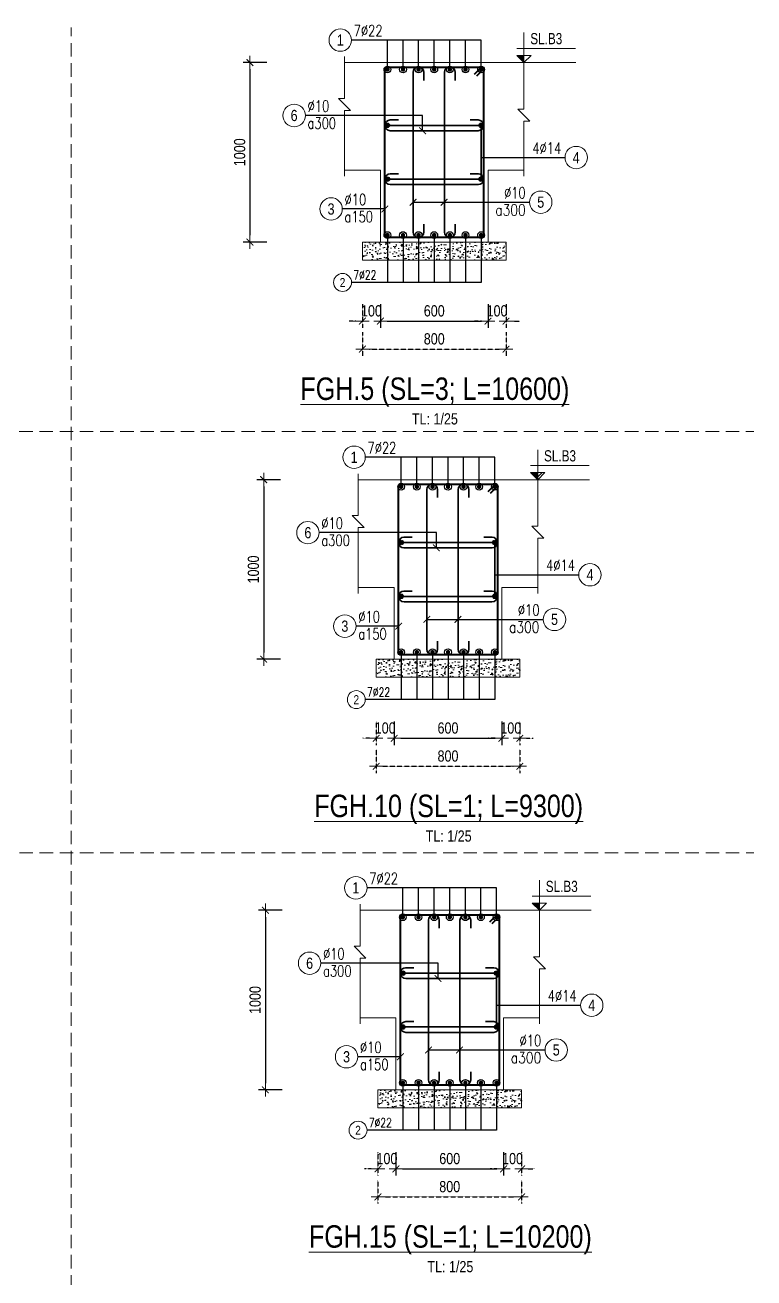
# Model space of a CAD drawing. Header units: millimetres. Extents: x -134772 to 596971, y -129535 to 35703.
# Drawn here: x 56826 to 60888, y -9182 to -2203 of the extents above; entities that cross this region are included whole.
import ezdxf
from ezdxf.enums import TextEntityAlignment as Align

# ---------------------------------------------------------------- set-up
doc = ezdxf.new("R2010")
doc.units = ezdxf.units.MM
doc.header["$MEASUREMENT"] = 0
doc.linetypes.add('HIDDEN', pattern=[0.375, 0.25, -0.125])
doc.layers.get('Defpoints').update_dxf_attribs({"color": 252})
for name, color, linetype, lineweight in [('NDC_S_ANNO', 7, 'Continuous', 20), ('NDC_S_CONTINUOUS', 3, 'Continuous', 20), ('NDC_S_DIM', 1, 'Continuous', 9), ('NDC_S_HATCH MATERIAL', 8, 'Continuous', 13), ('NDC_S_REBAR', 4, 'Continuous', 35), ('NDC_S_STIRRUP', 4, 'Continuous', 40), ('NDC_S_TEXT SYMBOL', 7, 'Continuous', 20), ('NDC_S_THIN LINE', 1, 'Continuous', 5), ('NDC_S_VN TEXT', 7, 'Continuous', 9)]:
    doc.layers.add(name, color=color, linetype=linetype, lineweight=lineweight)
doc.styles.add('ARIAL', font='arial.ttf', dxfattribs={"width": 0.8})
doc.styles.add('NDC_ANNO', font='', dxfattribs={"width": 0.8})
doc.styles.add('NDC_ROMANS', font='romans.shx', dxfattribs={"width": 0.8})
doc.styles.get('NDC_ANNO').set_extended_font_data('Dotum')
doc.dimstyles.new('NDC_dim_25', dxfattribs={"dimscale": 25, "dimtxt": 2.5, "dimasz": 1.5, "dimexe": 1.5, "dimexo": 0, "dimgap": 1, "dimtad": 1, "dimdec": 0, "dimzin": 0, "dimdsep": 46, "dimtxsty": 'ARIAL', "dimblk": 'DIMMARK', "dimcen": 0.09, "dimdle": 1.2, "dimclrd": 1, "dimclre": 1, "dimclrt": 3, "dimadec": 0, "dimazin": 0, "dimtfac": 1, "dimtdec": 0, "dimtix": 1, "dimtofl": 0, "dimtmove": 0, "dimatfit": 3, "dimfxl": 3.75, "dimfxlon": 1, "dimtolj": 1, "dimtzin": 0, "dimarcsym": 0})

# ---------------------------------------------------------------- blocks, each defined once
blk = doc.blocks.new('DIMMARK')
at = {"layer": 'NDC_S_DIM', "color": 1}
blk.add_line((-1.5, 0), (1, 0), dxfattribs=at)
at = {"layer": 'NDC_S_DIM', "color": 2, "const_width": 0.15}
blk.add_lwpolyline([(-0.5, -0.5), (0.5, 0.5)], dxfattribs=at)
blk = doc.blocks.new('kata_block_THEP')
at = {"layer": 'NDC_S_REBAR', "color": 0}
for p, q in [((-0.5, 0), (0.5, 0)), ((-0.35, 0.35), (0.35, -0.35)), ((0.35, 0.35), (-0.35, -0.35)), ((0, 0.5), (0, -0.5))]:
    blk.add_line(p, q, dxfattribs=at)
at = {"layer": 'NDC_S_REBAR', "color": 0, "const_width": 0.0833}
blk.add_lwpolyline([(-0.5, 0, 1), (0.5, 0, 1), (-0.5, 0, 1)], format="xyb", dxfattribs=at)
blk = doc.blocks.new('*D1566')
at = {"layer": 'Defpoints', "color": 0, "transparency": 16777216}
for p in [(58585, -2412), (58079, -3412), (58585, -3412)]:
    blk.add_point(p, dxfattribs=at)
at = {"layer": 'NDC_S_DIM', "color": 1, "lineweight": -2, "transparency": 16777216}
for p, q in [((58172.8, -2412), (58041.5, -2412)), ((58079, -2449.5), (58079, -3374.5)), ((58172.8, -3412), (58041.5, -3412))]:
    blk.add_line(p, q, dxfattribs=at)
at = {"layer": 'NDC_S_DIM', "color": 1, "lineweight": -2, "transparency": 16777216, "xscale": 37.5, "yscale": 37.5, "zscale": 37.5}
for p, rotation in [((58079, -2412), 90), ((58079, -3412), 270)]:
    blk.add_blockref('DIMMARK', p, dxfattribs=dict(at, rotation=rotation))
at = {"layer": 'NDC_S_DIM', "color": 3, "transparency": 16777216, "insert": (58022.1, -2912), "char_height": 62.5, "attachment_point": 5, "rotation": 90, "style": 'ARIAL'}
blk.add_mtext('\\A1;1000', dxfattribs=at)
blk = doc.blocks.new('*D1567')
at = {"layer": 'Defpoints', "color": 0, "transparency": 16777216}
for p in [(58806.4, -3452.5), (59406.4, -3452.5), (59406.4, -3852.5)]:
    blk.add_point(p, dxfattribs=at)
at = {"layer": 'NDC_S_DIM', "color": 1, "lineweight": -2, "transparency": 16777216}
for p, q in [((58806.4, -3758.7), (58806.4, -3890)), ((59406.4, -3758.7), (59406.4, -3890)), ((58843.9, -3852.5), (59368.9, -3852.5))]:
    blk.add_line(p, q, dxfattribs=at)
at = {"layer": 'NDC_S_DIM', "color": 1, "lineweight": -2, "transparency": 16777216, "xscale": 37.5, "yscale": 37.5, "zscale": 37.5, "rotation": 180}
blk.add_blockref('DIMMARK', (58806.4, -3852.5), dxfattribs=at)
at = {"layer": 'NDC_S_DIM', "color": 1, "lineweight": -2, "transparency": 16777216, "xscale": 37.5, "yscale": 37.5, "zscale": 37.5}
blk.add_blockref('DIMMARK', (59406.4, -3852.5), dxfattribs=at)
at = {"layer": 'NDC_S_DIM', "color": 3, "transparency": 16777216, "insert": (59106.4, -3795.6), "char_height": 62.5, "attachment_point": 5, "style": 'ARIAL'}
blk.add_mtext('\\A1;600', dxfattribs=at)
blk = doc.blocks.new('kata_block_CT')
at = {"layer": 'NDC_S_ANNO'}
blk.add_hatch(color=3, dxfattribs=at).paths.add_polyline_path([(0, 1.6), (-1.61, 1.6), (0, 0)])
at = {"layer": 'NDC_S_ANNO', "ltscale": 50}
h = blk.add_hatch(dxfattribs=at)
h.set_pattern_fill('ANSI31', color=256, scale=1.406251, style=0)
h.set_pattern_definition([(45, (0, 5e-12), (-3.157, 3.157), [])])
h.paths.add_polyline_path([(0, 1.6), (0, 0), (1.61, 1.6)])
for p, q in [((-1.59, 3.14), (11.47, 3.14)), ((11.56, 0), (-1.64, 0))]:
    blk.add_line(p, q, dxfattribs=at)
for points in [[(0, 6.69), (0, 0)], [(0, 0), (-1.61, 1.6), (0, 1.6)], [(0, 0), (1.61, 1.6), (0, 1.6)]]:
    blk.add_lwpolyline(points, dxfattribs=at)
at = {"layer": 'NDC_S_ANNO', "color": 8, "ltscale": 50}
blk.add_lwpolyline([(0, 0), (-1.61, 1.6), (0, 1.6)], dxfattribs=at)
at = {"layer": 'NDC_S_TEXT SYMBOL', "color": 3, "style": 'NDC_ANNO', "width": 0.8}
blk.add_attdef('CT', (1.41, 4.07), '', height=2.5, dxfattribs=at)
blk = doc.blocks.new('*D1568')
at = {"layer": 'Defpoints', "color": 0, "linetype": 'HIDDEN', "transparency": 16777216}
for p in [(58706.4, -3552.5), (58806.4, -3758.7), (58706.4, -3852.5)]:
    blk.add_point(p, dxfattribs=at)
at = {"layer": 'NDC_S_DIM', "color": 1, "linetype": 'HIDDEN', "lineweight": -2, "transparency": 16777216}
for p, q in [((58706.4, -3758.7), (58706.4, -3890)), ((58806.4, -3758.7), (58806.4, -3890)), ((58668.9, -3852.5), (58631.4, -3852.5)), ((58843.9, -3852.5), (58881.4, -3852.5))]:
    blk.add_line(p, q, dxfattribs=at)
at = {"layer": 'NDC_S_DIM', "color": 1, "linetype": 'HIDDEN', "lineweight": -2, "transparency": 16777216, "xscale": 37.5, "yscale": 37.5, "zscale": 37.5}
blk.add_blockref('DIMMARK', (58706.4, -3852.5), dxfattribs=at)
at = {"layer": 'NDC_S_DIM', "color": 1, "linetype": 'HIDDEN', "lineweight": -2, "transparency": 16777216, "xscale": 37.5, "yscale": 37.5, "zscale": 37.5, "rotation": 180}
blk.add_blockref('DIMMARK', (58806.4, -3852.5), dxfattribs=at)
at = {"layer": 'NDC_S_DIM', "color": 3, "linetype": 'HIDDEN', "transparency": 16777216, "insert": (58756.4, -3795.6), "char_height": 62.5, "attachment_point": 5, "style": 'ARIAL'}
blk.add_mtext('\\A1;100', dxfattribs=at)
blk = doc.blocks.new('*D1569')
at = {"layer": 'Defpoints', "color": 0, "linetype": 'HIDDEN', "transparency": 16777216}
for p in [(59506.4, -3552.5), (59406.4, -3758.7), (59506.4, -3852.5)]:
    blk.add_point(p, dxfattribs=at)
at = {"layer": 'NDC_S_DIM', "color": 1, "linetype": 'HIDDEN', "lineweight": -2, "transparency": 16777216}
for p, q in [((59406.4, -3758.7), (59406.4, -3890)), ((59506.4, -3758.7), (59506.4, -3890)), ((59368.9, -3852.5), (59331.4, -3852.5)), ((59543.9, -3852.5), (59581.4, -3852.5))]:
    blk.add_line(p, q, dxfattribs=at)
at = {"layer": 'NDC_S_DIM', "color": 1, "linetype": 'HIDDEN', "lineweight": -2, "transparency": 16777216, "xscale": 37.5, "yscale": 37.5, "zscale": 37.5}
blk.add_blockref('DIMMARK', (59406.4, -3852.5), dxfattribs=at)
at = {"layer": 'NDC_S_DIM', "color": 1, "linetype": 'HIDDEN', "lineweight": -2, "transparency": 16777216, "xscale": 37.5, "yscale": 37.5, "zscale": 37.5, "rotation": 180}
blk.add_blockref('DIMMARK', (59506.4, -3852.5), dxfattribs=at)
at = {"layer": 'NDC_S_DIM', "color": 3, "linetype": 'HIDDEN', "transparency": 16777216, "insert": (59456.4, -3795.6), "char_height": 62.5, "attachment_point": 5, "style": 'ARIAL'}
blk.add_mtext('\\A1;100', dxfattribs=at)
blk = doc.blocks.new('kata_block_TD')
at = {"color": 6, "linetype": 'ByBlock', "lineweight": -2, "style": 'ARIAL', "width": 0.8}
blk.add_attdef('SECTDET2', text='', height=5, dxfattribs=at).set_placement((0, 7.97), align=Align.CENTER)
at = {"color": 0, "linetype": 'ByBlock', "lineweight": -2, "style": 'ARIAL', "width": 0.8}
blk.add_attdef('SECTDET1', text='', height=5, dxfattribs=at).set_placement((0, 1.47), align=Align.CENTER)
at = {"color": 3, "lineweight": 25, "style": 'ARIAL', "width": 0.8}
blk.add_attdef('SSCALE', text='', height=2.5, dxfattribs=at).set_placement((0, -4), align=Align.CENTER)
blk = doc.blocks.new('*D1570')
at = {"layer": 'Defpoints', "color": 0, "linetype": 'HIDDEN', "transparency": 16777216}
for p in [(58706.4, -3552.5), (59506.4, -3552.5), (59506.4, -4008.4)]:
    blk.add_point(p, dxfattribs=at)
at = {"layer": 'NDC_S_DIM', "color": 1, "linetype": 'HIDDEN', "lineweight": -2, "transparency": 16777216}
for p, q in [((58706.4, -3914.7), (58706.4, -4045.9)), ((59506.4, -3914.7), (59506.4, -4045.9)), ((58743.9, -4008.4), (59468.9, -4008.4))]:
    blk.add_line(p, q, dxfattribs=at)
at = {"layer": 'NDC_S_DIM', "color": 1, "linetype": 'HIDDEN', "lineweight": -2, "transparency": 16777216, "xscale": 37.5, "yscale": 37.5, "zscale": 37.5, "rotation": 180}
blk.add_blockref('DIMMARK', (58706.4, -4008.4), dxfattribs=at)
at = {"layer": 'NDC_S_DIM', "color": 1, "linetype": 'HIDDEN', "lineweight": -2, "transparency": 16777216, "xscale": 37.5, "yscale": 37.5, "zscale": 37.5}
blk.add_blockref('DIMMARK', (59506.4, -4008.4), dxfattribs=at)
at = {"layer": 'NDC_S_DIM', "color": 3, "linetype": 'HIDDEN', "transparency": 16777216, "insert": (59106.4, -3951.5), "char_height": 62.5, "attachment_point": 5, "style": 'ARIAL'}
blk.add_mtext('\\A1;800', dxfattribs=at)
blk = doc.blocks.new('*U11')
blk.add_circle((-2.5, 0), 2.5)
at = {"layer": 'NDC_S_VN TEXT', "color": 3, "style": 'NDC_ROMANS', "width": 0.75}
for tag, p in [('DK1', (0.5, 0.85)), ('KC1', (0.5, -2.97))]:
    blk.add_attdef(tag, p, '', height=2.5, dxfattribs=at)
at = {"layer": 'NDC_S_VN TEXT', "color": 7, "style": 'ARIAL', "width": 0.8}
blk.add_attdef('SH2', text='', height=2.5, dxfattribs=at).set_placement((-2.5, 0), align=Align.MIDDLE)
blk = doc.blocks.new('*U12')
blk.add_circle((2.5, 0), 2.5)
at = {"layer": 'NDC_S_VN TEXT', "color": 3, "style": 'NDC_ROMANS'}
for tag, width, p in [('DK2', 0.75, (-0.85, 0.85)), ('KC2', 0.8, (-0.85, -2.97))]:
    blk.add_attdef(tag, text='', height=2.5, dxfattribs=dict(at, width=width)).set_placement(p, align=Align.RIGHT)
at = {"layer": 'NDC_S_VN TEXT', "color": 7, "style": 'ARIAL', "width": 0.8}
blk.add_attdef('SH3', text='', height=2.5, dxfattribs=at).set_placement((2.5, 0), align=Align.MIDDLE)
blk = doc.blocks.new('*U624')
blk.add_circle((2.5, 0), 2.5)
at = {"layer": 'NDC_S_VN TEXT', "color": 3, "style": 'NDC_ROMANS', "width": 0.75}
blk.add_attdef('DK2', text='', height=2.5, dxfattribs=at).set_placement((-0.85, 0.85), align=Align.RIGHT)
at = {"layer": 'NDC_S_VN TEXT', "color": 7, "style": 'ARIAL', "width": 0.8}
blk.add_attdef('SH3', text='', height=2.5, dxfattribs=at).set_placement((2.5, 0), align=Align.MIDDLE)
blk = doc.blocks.new('*U623')
blk.add_circle((-2.5, 0), 2.5)
at = {"layer": 'NDC_S_VN TEXT', "color": 3, "style": 'NDC_ROMANS', "width": 0.75}
blk.add_attdef('DK1', (0.5, 0.85), '', height=2.5, dxfattribs=at)
at = {"layer": 'NDC_S_VN TEXT', "color": 7, "style": 'ARIAL', "width": 0.8}
blk.add_attdef('SH2', text='', height=2.5, dxfattribs=at).set_placement((-2.5, 0), align=Align.MIDDLE)
blk = doc.blocks.new('*D1591')
at = {"layer": 'Defpoints', "color": 0, "linetype": 'HIDDEN', "transparency": 16777216}
for p in [(58783.1, -5876.2), (59583.1, -5876.2), (59583.1, -6332.1)]:
    blk.add_point(p, dxfattribs=at)
at = {"layer": 'NDC_S_DIM', "color": 1, "linetype": 'HIDDEN', "lineweight": -2, "transparency": 16777216}
for p, q in [((58783.1, -6238.4), (58783.1, -6369.6)), ((59583.1, -6238.4), (59583.1, -6369.6)), ((58820.6, -6332.1), (59545.6, -6332.1))]:
    blk.add_line(p, q, dxfattribs=at)
at = {"layer": 'NDC_S_DIM', "color": 1, "linetype": 'HIDDEN', "lineweight": -2, "transparency": 16777216, "xscale": 37.5, "yscale": 37.5, "zscale": 37.5, "rotation": 180}
blk.add_blockref('DIMMARK', (58783.1, -6332.1), dxfattribs=at)
at = {"layer": 'NDC_S_DIM', "color": 1, "linetype": 'HIDDEN', "lineweight": -2, "transparency": 16777216, "xscale": 37.5, "yscale": 37.5, "zscale": 37.5}
blk.add_blockref('DIMMARK', (59583.1, -6332.1), dxfattribs=at)
at = {"layer": 'NDC_S_DIM', "color": 3, "linetype": 'HIDDEN', "transparency": 16777216, "insert": (59183.1, -6275.2), "char_height": 62.5, "attachment_point": 5, "style": 'ARIAL'}
blk.add_mtext('\\A1;800', dxfattribs=at)
blk = doc.blocks.new('*D1592')
at = {"layer": 'Defpoints', "color": 0, "linetype": 'HIDDEN', "transparency": 16777216}
for p in [(59583.1, -5876.2), (59483.1, -6082.4), (59583.1, -6176.2)]:
    blk.add_point(p, dxfattribs=at)
at = {"layer": 'NDC_S_DIM', "color": 1, "linetype": 'HIDDEN', "lineweight": -2, "transparency": 16777216}
for p, q in [((59483.1, -6082.4), (59483.1, -6213.7)), ((59583.1, -6082.4), (59583.1, -6213.7)), ((59445.6, -6176.2), (59408.1, -6176.2)), ((59620.6, -6176.2), (59658.1, -6176.2))]:
    blk.add_line(p, q, dxfattribs=at)
at = {"layer": 'NDC_S_DIM', "color": 1, "linetype": 'HIDDEN', "lineweight": -2, "transparency": 16777216, "xscale": 37.5, "yscale": 37.5, "zscale": 37.5}
blk.add_blockref('DIMMARK', (59483.1, -6176.2), dxfattribs=at)
at = {"layer": 'NDC_S_DIM', "color": 1, "linetype": 'HIDDEN', "lineweight": -2, "transparency": 16777216, "xscale": 37.5, "yscale": 37.5, "zscale": 37.5, "rotation": 180}
blk.add_blockref('DIMMARK', (59583.1, -6176.2), dxfattribs=at)
at = {"layer": 'NDC_S_DIM', "color": 3, "linetype": 'HIDDEN', "transparency": 16777216, "insert": (59533.1, -6119.2), "char_height": 62.5, "attachment_point": 5, "style": 'ARIAL'}
blk.add_mtext('\\A1;100', dxfattribs=at)
blk = doc.blocks.new('*D1593')
at = {"layer": 'Defpoints', "color": 0, "linetype": 'HIDDEN', "transparency": 16777216}
for p in [(58783.1, -5876.2), (58883.1, -6082.4), (58783.1, -6176.2)]:
    blk.add_point(p, dxfattribs=at)
at = {"layer": 'NDC_S_DIM', "color": 1, "linetype": 'HIDDEN', "lineweight": -2, "transparency": 16777216}
for p, q in [((58783.1, -6082.4), (58783.1, -6213.7)), ((58883.1, -6082.4), (58883.1, -6213.7)), ((58745.6, -6176.2), (58708.1, -6176.2)), ((58920.6, -6176.2), (58958.1, -6176.2))]:
    blk.add_line(p, q, dxfattribs=at)
at = {"layer": 'NDC_S_DIM', "color": 1, "linetype": 'HIDDEN', "lineweight": -2, "transparency": 16777216, "xscale": 37.5, "yscale": 37.5, "zscale": 37.5}
blk.add_blockref('DIMMARK', (58783.1, -6176.2), dxfattribs=at)
at = {"layer": 'NDC_S_DIM', "color": 1, "linetype": 'HIDDEN', "lineweight": -2, "transparency": 16777216, "xscale": 37.5, "yscale": 37.5, "zscale": 37.5, "rotation": 180}
blk.add_blockref('DIMMARK', (58883.1, -6176.2), dxfattribs=at)
at = {"layer": 'NDC_S_DIM', "color": 3, "linetype": 'HIDDEN', "transparency": 16777216, "insert": (58833.1, -6119.2), "char_height": 62.5, "attachment_point": 5, "style": 'ARIAL'}
blk.add_mtext('\\A1;100', dxfattribs=at)
blk = doc.blocks.new('*D1594')
at = {"layer": 'Defpoints', "color": 0, "transparency": 16777216}
for p in [(58883.1, -5776.2), (59483.1, -5776.2), (59483.1, -6176.2)]:
    blk.add_point(p, dxfattribs=at)
at = {"layer": 'NDC_S_DIM', "color": 1, "lineweight": -2, "transparency": 16777216}
for p, q in [((58883.1, -6082.4), (58883.1, -6213.7)), ((59483.1, -6082.4), (59483.1, -6213.7)), ((58920.6, -6176.2), (59445.6, -6176.2))]:
    blk.add_line(p, q, dxfattribs=at)
at = {"layer": 'NDC_S_DIM', "color": 1, "lineweight": -2, "transparency": 16777216, "xscale": 37.5, "yscale": 37.5, "zscale": 37.5, "rotation": 180}
blk.add_blockref('DIMMARK', (58883.1, -6176.2), dxfattribs=at)
at = {"layer": 'NDC_S_DIM', "color": 1, "lineweight": -2, "transparency": 16777216, "xscale": 37.5, "yscale": 37.5, "zscale": 37.5}
blk.add_blockref('DIMMARK', (59483.1, -6176.2), dxfattribs=at)
at = {"layer": 'NDC_S_DIM', "color": 3, "transparency": 16777216, "insert": (59183.1, -6119.2), "char_height": 62.5, "attachment_point": 5, "style": 'ARIAL'}
blk.add_mtext('\\A1;600', dxfattribs=at)
blk = doc.blocks.new('*D1595')
at = {"layer": 'Defpoints', "color": 0, "transparency": 16777216}
for p in [(58661.8, -4735.7), (58155.8, -5735.7), (58661.8, -5735.7)]:
    blk.add_point(p, dxfattribs=at)
at = {"layer": 'NDC_S_DIM', "color": 1, "lineweight": -2, "transparency": 16777216}
for p, q in [((58249.5, -4735.7), (58118.3, -4735.7)), ((58155.8, -4773.2), (58155.8, -5698.2)), ((58249.5, -5735.7), (58118.3, -5735.7))]:
    blk.add_line(p, q, dxfattribs=at)
at = {"layer": 'NDC_S_DIM', "color": 1, "lineweight": -2, "transparency": 16777216, "xscale": 37.5, "yscale": 37.5, "zscale": 37.5}
for p, rotation in [((58155.8, -4735.7), 90), ((58155.8, -5735.7), 270)]:
    blk.add_blockref('DIMMARK', p, dxfattribs=dict(at, rotation=rotation))
at = {"layer": 'NDC_S_DIM', "color": 3, "transparency": 16777216, "insert": (58098.8, -5235.7), "char_height": 62.5, "attachment_point": 5, "rotation": 90, "style": 'ARIAL'}
blk.add_mtext('\\A1;1000', dxfattribs=at)
blk = doc.blocks.new('*D1616')
at = {"layer": 'Defpoints', "color": 0, "transparency": 16777216}
for p in [(58671.3, -7134), (58165.3, -8134), (58671.3, -8134)]:
    blk.add_point(p, dxfattribs=at)
at = {"layer": 'NDC_S_DIM', "color": 1, "lineweight": -2, "transparency": 16777216}
for p, q in [((58259.1, -7134), (58127.8, -7134)), ((58165.3, -7171.5), (58165.3, -8096.5)), ((58259.1, -8134), (58127.8, -8134))]:
    blk.add_line(p, q, dxfattribs=at)
at = {"layer": 'NDC_S_DIM', "color": 1, "lineweight": -2, "transparency": 16777216, "xscale": 37.5, "yscale": 37.5, "zscale": 37.5}
for p, rotation in [((58165.3, -7134), 90), ((58165.3, -8134), 270)]:
    blk.add_blockref('DIMMARK', p, dxfattribs=dict(at, rotation=rotation))
at = {"layer": 'NDC_S_DIM', "color": 3, "transparency": 16777216, "insert": (58108.4, -7634), "char_height": 62.5, "attachment_point": 5, "rotation": 90, "style": 'ARIAL'}
blk.add_mtext('\\A1;1000', dxfattribs=at)
blk = doc.blocks.new('*D1617')
at = {"layer": 'Defpoints', "color": 0, "transparency": 16777216}
for p in [(58892.7, -8174.5), (59492.7, -8174.5), (59492.7, -8574.5)]:
    blk.add_point(p, dxfattribs=at)
at = {"layer": 'NDC_S_DIM', "color": 1, "lineweight": -2, "transparency": 16777216}
for p, q in [((58892.7, -8480.8), (58892.7, -8612)), ((59492.7, -8480.8), (59492.7, -8612)), ((58930.2, -8574.5), (59455.2, -8574.5))]:
    blk.add_line(p, q, dxfattribs=at)
at = {"layer": 'NDC_S_DIM', "color": 1, "lineweight": -2, "transparency": 16777216, "xscale": 37.5, "yscale": 37.5, "zscale": 37.5, "rotation": 180}
blk.add_blockref('DIMMARK', (58892.7, -8574.5), dxfattribs=at)
at = {"layer": 'NDC_S_DIM', "color": 1, "lineweight": -2, "transparency": 16777216, "xscale": 37.5, "yscale": 37.5, "zscale": 37.5}
blk.add_blockref('DIMMARK', (59492.7, -8574.5), dxfattribs=at)
at = {"layer": 'NDC_S_DIM', "color": 3, "transparency": 16777216, "insert": (59192.7, -8517.6), "char_height": 62.5, "attachment_point": 5, "style": 'ARIAL'}
blk.add_mtext('\\A1;600', dxfattribs=at)
blk = doc.blocks.new('*D1618')
at = {"layer": 'Defpoints', "color": 0, "linetype": 'HIDDEN', "transparency": 16777216}
for p in [(58792.7, -8274.5), (58892.7, -8480.8), (58792.7, -8574.5)]:
    blk.add_point(p, dxfattribs=at)
at = {"layer": 'NDC_S_DIM', "color": 1, "linetype": 'HIDDEN', "lineweight": -2, "transparency": 16777216}
for p, q in [((58792.7, -8480.8), (58792.7, -8612)), ((58892.7, -8480.8), (58892.7, -8612)), ((58755.2, -8574.5), (58717.7, -8574.5)), ((58930.2, -8574.5), (58967.7, -8574.5))]:
    blk.add_line(p, q, dxfattribs=at)
at = {"layer": 'NDC_S_DIM', "color": 1, "linetype": 'HIDDEN', "lineweight": -2, "transparency": 16777216, "xscale": 37.5, "yscale": 37.5, "zscale": 37.5}
blk.add_blockref('DIMMARK', (58792.7, -8574.5), dxfattribs=at)
at = {"layer": 'NDC_S_DIM', "color": 1, "linetype": 'HIDDEN', "lineweight": -2, "transparency": 16777216, "xscale": 37.5, "yscale": 37.5, "zscale": 37.5, "rotation": 180}
blk.add_blockref('DIMMARK', (58892.7, -8574.5), dxfattribs=at)
at = {"layer": 'NDC_S_DIM', "color": 3, "linetype": 'HIDDEN', "transparency": 16777216, "insert": (58842.7, -8517.6), "char_height": 62.5, "attachment_point": 5, "style": 'ARIAL'}
blk.add_mtext('\\A1;100', dxfattribs=at)
blk = doc.blocks.new('*D1619')
at = {"layer": 'Defpoints', "color": 0, "linetype": 'HIDDEN', "transparency": 16777216}
for p in [(59592.7, -8274.5), (59492.7, -8480.8), (59592.7, -8574.5)]:
    blk.add_point(p, dxfattribs=at)
at = {"layer": 'NDC_S_DIM', "color": 1, "linetype": 'HIDDEN', "lineweight": -2, "transparency": 16777216}
for p, q in [((59492.7, -8480.8), (59492.7, -8612)), ((59592.7, -8480.8), (59592.7, -8612)), ((59455.2, -8574.5), (59417.7, -8574.5)), ((59630.2, -8574.5), (59667.7, -8574.5))]:
    blk.add_line(p, q, dxfattribs=at)
at = {"layer": 'NDC_S_DIM', "color": 1, "linetype": 'HIDDEN', "lineweight": -2, "transparency": 16777216, "xscale": 37.5, "yscale": 37.5, "zscale": 37.5}
blk.add_blockref('DIMMARK', (59492.7, -8574.5), dxfattribs=at)
at = {"layer": 'NDC_S_DIM', "color": 1, "linetype": 'HIDDEN', "lineweight": -2, "transparency": 16777216, "xscale": 37.5, "yscale": 37.5, "zscale": 37.5, "rotation": 180}
blk.add_blockref('DIMMARK', (59592.7, -8574.5), dxfattribs=at)
at = {"layer": 'NDC_S_DIM', "color": 3, "linetype": 'HIDDEN', "transparency": 16777216, "insert": (59542.7, -8517.6), "char_height": 62.5, "attachment_point": 5, "style": 'ARIAL'}
blk.add_mtext('\\A1;100', dxfattribs=at)
blk = doc.blocks.new('*D1620')
at = {"layer": 'Defpoints', "color": 0, "linetype": 'HIDDEN', "transparency": 16777216}
for p in [(58792.7, -8274.5), (59592.7, -8274.5), (59592.7, -8730.5)]:
    blk.add_point(p, dxfattribs=at)
at = {"layer": 'NDC_S_DIM', "color": 1, "linetype": 'HIDDEN', "lineweight": -2, "transparency": 16777216}
for p, q in [((58792.7, -8636.8), (58792.7, -8768)), ((59592.7, -8636.8), (59592.7, -8768)), ((58830.2, -8730.5), (59555.2, -8730.5))]:
    blk.add_line(p, q, dxfattribs=at)
at = {"layer": 'NDC_S_DIM', "color": 1, "linetype": 'HIDDEN', "lineweight": -2, "transparency": 16777216, "xscale": 37.5, "yscale": 37.5, "zscale": 37.5, "rotation": 180}
blk.add_blockref('DIMMARK', (58792.7, -8730.5), dxfattribs=at)
at = {"layer": 'NDC_S_DIM', "color": 1, "linetype": 'HIDDEN', "lineweight": -2, "transparency": 16777216, "xscale": 37.5, "yscale": 37.5, "zscale": 37.5}
blk.add_blockref('DIMMARK', (59592.7, -8730.5), dxfattribs=at)
at = {"layer": 'NDC_S_DIM', "color": 3, "linetype": 'HIDDEN', "transparency": 16777216, "insert": (59192.7, -8673.6), "char_height": 62.5, "attachment_point": 5, "style": 'ARIAL'}
blk.add_mtext('\\A1;800', dxfattribs=at)

msp = doc.modelspace()

# ---------------------------------------------------------------- hatches: boundary and pattern name
at = {"layer": 'NDC_S_HATCH MATERIAL'}
h = msp.add_hatch(dxfattribs=at)
h.set_pattern_fill('AR-CONC', color=256, scale=8)
h.set_pattern_definition([(50, (48106.39, 23208.18), (57.380815, -5.02017), [6, -66]), (355, (48106.39, 23208.18), (-11.10011, 60.17537), [4.8, -52.8]), (100.45144, (48111.17, 23207.76), (46.28071, 55.1552), [5.09922, -56.09137]), (46.1842, (48106.39, 23224.18), (85.3793, -13.24154), [9, -99]), (96.63564, (48113.504, 23223.08), (74.77296, 77.92949), [7.64883, -84.1371]), (351.18416, (48106.39, 23224.18), (74.77296, 77.9295), [7.2, -79.2]), (21, (48114.39, 23220.18), (47.752564, -32.20951), [6, -66]), (326, (48114.39, 23220.18), (19.46523, 58.012), [4.8, -52.8]), (71.45144, (48118.37, 23217.495), (67.21779, 25.80249), [5.09922, -56.09137]), (37.5, (48106.39, 23208.18), (0.972788, 26.631508), [0, -52.16, 0, -53.6, 0, -53]), (7.5, (48106.39, 23208.18), (21.045563, 31.552937), [0, -30.56, 0, -50.96, 0, -20.2]), (327.5, (48088.55, 23208.18), (42.705795, -1.80439), [0, -20, 0, -62.4, 0, -82.8]), (317.5, (48080.55, 23208.18), (46.654894, 8.0084), [0, -26, 0, -41.44, 0, -58.8])])
h.paths.add_polyline_path([(58706.4, -3412), (59506.4, -3412), (59506.4, -3512), (58706.4, -3512)])
h = msp.add_hatch(dxfattribs=at)
h.set_pattern_fill('AR-CONC', color=256, scale=8)
h.set_pattern_definition([(50, (48183.135, 20884.49), (57.380815, -5.02017), [6, -66]), (355, (48183.135, 20884.49), (-11.10011, 60.17537), [4.8, -52.8]), (100.45144, (48187.917, 20884.07), (46.28071, 55.1552), [5.09922, -56.09137]), (46.1842, (48183.135, 20900.49), (85.3793, -13.24154), [9, -99]), (96.63564, (48190.25, 20899.385), (74.77296, 77.92949), [7.64883, -84.1371]), (351.18416, (48183.135, 20900.49), (74.77296, 77.9295), [7.2, -79.2]), (21, (48191.135, 20896.49), (47.752564, -32.20951), [6, -66]), (326, (48191.135, 20896.49), (19.46523, 58.012), [4.8, -52.8]), (71.45144, (48195.115, 20893.804), (67.21779, 25.80249), [5.09922, -56.09137]), (37.5, (48183.135, 20884.488), (0.972788, 26.631508), [0, -52.16, 0, -53.6, 0, -53]), (7.5, (48183.135, 20884.488), (21.045563, 31.552937), [0, -30.56, 0, -50.96, 0, -20.2]), (327.5, (48165.295, 20884.488), (42.705795, -1.80439), [0, -20, 0, -62.4, 0, -82.8]), (317.5, (48157.295, 20884.49), (46.654894, 8.0084), [0, -26, 0, -41.44, 0, -58.8])])
h.paths.add_polyline_path([(58783.1, -5735.7), (59583.1, -5735.7), (59583.1, -5835.7), (58783.1, -5835.7)])
h = msp.add_hatch(dxfattribs=at)
h.set_pattern_fill('AR-CONC', color=256, scale=8)
h.set_pattern_definition([(50, (48192.7, 18486.106), (57.380815, -5.02017), [6, -66]), (355, (48192.7, 18486.106), (-11.10011, 60.17537), [4.8, -52.8]), (100.45144, (48197.48, 18485.69), (46.28071, 55.1552), [5.09922, -56.09137]), (46.1842, (48192.7, 18502.106), (85.3793, -13.24154), [9, -99]), (96.63564, (48199.81, 18501), (74.77296, 77.92949), [7.64883, -84.1371]), (351.18416, (48192.7, 18502.11), (74.77296, 77.9295), [7.2, -79.2]), (21, (48200.7, 18498.106), (47.752564, -32.20951), [6, -66]), (326, (48200.7, 18498.106), (19.46523, 58.012), [4.8, -52.8]), (71.45144, (48204.68, 18495.42), (67.21779, 25.80249), [5.09922, -56.09137]), (37.5, (48192.698, 18486.106), (0.972788, 26.631508), [0, -52.16, 0, -53.6, 0, -53]), (7.5, (48192.698, 18486.106), (21.045563, 31.552937), [0, -30.56, 0, -50.96, 0, -20.2]), (327.5, (48174.858, 18486.106), (42.705795, -1.80439), [0, -20, 0, -62.4, 0, -82.8]), (317.5, (48166.86, 18486.106), (46.654894, 8.0084), [0, -26, 0, -41.44, 0, -58.8])])
h.paths.add_polyline_path([(58792.7, -8134), (59592.7, -8134), (59592.7, -8234), (58792.7, -8234)])

# ---------------------------------------------------------------- linework, layer by layer
at = {"layer": 'NDC_S_CONTINUOUS'}
for points in [[(58606.4, -2412), (58806.4, -2412), (58806.4, -2412), (59406.4, -2412), (59406.4, -2412), (59606.4, -2412)], [(58606.4, -3012), (58806.4, -3012), (58806.4, -3412), (59406.4, -3412), (59406.4, -3012), (59606.4, -3012)], [(58683.1, -4735.7), (58883.1, -4735.7), (58883.1, -4735.7), (59483.1, -4735.7), (59483.1, -4735.7), (59683.1, -4735.7)], [(58683.1, -5335.7), (58883.1, -5335.7), (58883.1, -5735.7), (59483.1, -5735.7), (59483.1, -5335.7), (59683.1, -5335.7)], [(58692.7, -7134), (58892.7, -7134), (58892.7, -7134), (59492.7, -7134), (59492.7, -7134), (59692.7, -7134)], [(58692.7, -7734), (58892.7, -7734), (58892.7, -8134), (59492.7, -8134), (59492.7, -7734), (59692.7, -7734)]]:
    msp.add_lwpolyline(points, dxfattribs=at)
at = {"layer": 'NDC_S_HATCH MATERIAL', "linetype": 'HIDDEN', "ltscale": 300}
for p, q in [((57083.7, -16216.1), (57083.7, -2216.1)), ((42956.4, -4469.3), (60887.9, -4467.8)), ((42956.7, -6815.7), (60888.2, -6814.2))]:
    msp.add_line(p, q, dxfattribs=at)
at = {"layer": 'NDC_S_HATCH MATERIAL', "ltscale": 1500}
for points in [[(58706.4, -3512), (59506.4, -3512), (59506.4, -3412), (58706.4, -3412)], [(58783.1, -5835.7), (59583.1, -5835.7), (59583.1, -5735.7), (58783.1, -5735.7)], [(58792.7, -8234), (59592.7, -8234), (59592.7, -8134), (58792.7, -8134)]]:
    msp.add_lwpolyline(points, close=True, dxfattribs=at)
at = {"layer": 'NDC_S_REBAR'}
for points in [[(59048.4, -2511.7), (59048.4, -2466.7, 1), (58988.4, -2466.7), (58988.4, -3356.7, 1), (59048.4, -3356.7), (59048.4, -3311.7)], [(59223.4, -2511.7), (59223.4, -2466.7, 1), (59163.4, -2466.7), (59163.4, -3356.7, 1), (59223.4, -3356.7), (59223.4, -3311.7)], [(58906.4, -2732), (58861.4, -2732, 1), (58861.4, -2792), (59351.4, -2792, 1), (59351.4, -2732), (59306.4, -2732)], [(58906.4, -3032), (58861.4, -3032, 1), (58861.4, -3092), (59351.4, -3092, 1), (59351.4, -3032), (59306.4, -3032)], [(59125.2, -4835.4), (59125.2, -4790.4, 1), (59065.2, -4790.4), (59065.2, -5680.4, 1), (59125.2, -5680.4), (59125.2, -5635.4)], [(59300.1, -4835.4), (59300.1, -4790.4, 1), (59240.1, -4790.4), (59240.1, -5680.4, 1), (59300.1, -5680.4), (59300.1, -5635.4)], [(58983.1, -5055.7), (58938.1, -5055.7, 1), (58938.1, -5115.7), (59428.1, -5115.7, 1), (59428.1, -5055.7), (59383.1, -5055.7)], [(58983.1, -5355.7), (58938.1, -5355.7, 1), (58938.1, -5415.7), (59428.1, -5415.7, 1), (59428.1, -5355.7), (59383.1, -5355.7)], [(59134.7, -7233.8), (59134.7, -7188.8, 1), (59074.7, -7188.8), (59074.7, -8078.8, 1), (59134.7, -8078.8), (59134.7, -8033.8)], [(59309.7, -7233.8), (59309.7, -7188.8, 1), (59249.7, -7188.8), (59249.7, -8078.8, 1), (59309.7, -8078.8), (59309.7, -8033.8)], [(58992.7, -7454), (58947.7, -7454, 1), (58947.7, -7514), (59437.7, -7514, 1), (59437.7, -7454), (59392.7, -7454)], [(58992.7, -7754), (58947.7, -7754, 1), (58947.7, -7814), (59437.7, -7814, 1), (59437.7, -7754), (59392.7, -7754)]]:
    msp.add_lwpolyline(points, format="xyb", dxfattribs=at)
at = {"layer": 'NDC_S_STIRRUP'}
for points in [[(59330.4, -2477), (59370.4, -2437, -0.414214), (59381.4, -2448), (59381.4, -3376, -0.414214), (59370.4, -3387), (58842.4, -3387, -0.414214), (58831.4, -3376), (58831.4, -2448, -0.414214), (58842.4, -2437), (59370.4, -2437, -0.414214), (59381.4, -2448), (59341.4, -2488)], [(59407.1, -4800.7), (59447.1, -4760.7, -0.414214), (59458.1, -4771.7), (59458.1, -5699.7, -0.414214), (59447.1, -5710.7), (58919.1, -5710.7, -0.414214), (58908.1, -5699.7), (58908.1, -4771.7, -0.414214), (58919.1, -4760.7), (59447.1, -4760.7, -0.414214), (59458.1, -4771.7), (59418.1, -4811.7)], [(59416.7, -7199), (59456.7, -7159, -0.414214), (59467.7, -7170), (59467.7, -8098, -0.414214), (59456.7, -8109), (58928.7, -8109, -0.414214), (58917.7, -8098), (58917.7, -7170, -0.414214), (58928.7, -7159), (59456.7, -7159, -0.414214), (59467.7, -7170), (59427.7, -7210)]]:
    msp.add_lwpolyline(points, format="xyb", dxfattribs=at)
at = {"layer": 'NDC_S_THIN LINE'}
for points in [[(58606.4, -3045.3), (58606.4, -2678.5), (58639.7, -2678.5), (58573.1, -2611.8), (58606.4, -2611.8), (58606.4, -2378.6)], [(59606.4, -3045.3), (59606.4, -2738), (59639.7, -2738), (59573.1, -2671.3), (59606.4, -2671.3), (59606.4, -2378.6)], [(58683.1, -5369), (58683.1, -5002.2), (58716.5, -5002.2), (58649.8, -4935.5), (58683.1, -4935.5), (58683.1, -4702.3)], [(59683.1, -5369), (59683.1, -5061.7), (59716.5, -5061.7), (59649.8, -4995), (59683.1, -4995), (59683.1, -4702.3)], [(58692.7, -7767.4), (58692.7, -7400.6), (58726, -7400.6), (58659.4, -7333.9), (58692.7, -7333.9), (58692.7, -7100.7)], [(59692.7, -7767.4), (59692.7, -7460.1), (59726, -7460.1), (59659.4, -7393.4), (59692.7, -7393.4), (59692.7, -7100.7)]]:
    msp.add_lwpolyline(points, dxfattribs=at)

# ---------------------------------------------------------------- block references
at = {"layer": 'NDC_S_REBAR', "xscale": 22, "yscale": 22, "zscale": 22}
for p in [(58845.4, -2451), (58932.4, -2451), (59019.4, -2451), (59106.4, -2451), (59193.4, -2451), (59280.4, -2451), (59367.4, -2451), (58845.4, -2762), (59367.4, -2762), (58845.4, -3062), (59367.4, -3062), (58845.4, -3373), (58932.4, -3373), (59019.4, -3373), (59106.4, -3373), (59193.4, -3373), (59280.4, -3373), (59367.4, -3373), (58922.1, -4774.7), (59009.1, -4774.7), (59096.1, -4774.7), (59183.1, -4774.7), (59270.1, -4774.7), (59357.1, -4774.7), (59444.1, -4774.7), (58922.1, -5085.7), (59444.1, -5085.7), (58922.1, -5385.7), (59444.1, -5385.7), (58922.1, -5696.7), (59009.1, -5696.7), (59096.1, -5696.7), (59183.1, -5696.7), (59270.1, -5696.7), (59357.1, -5696.7), (59444.1, -5696.7), (58931.7, -7173), (59018.7, -7173), (59105.7, -7173), (59192.7, -7173), (59279.7, -7173), (59366.7, -7173), (59453.7, -7173), (58931.7, -7484), (59453.7, -7484), (58931.7, -7784), (59453.7, -7784), (58931.7, -8095), (59018.7, -8095), (59105.7, -8095), (59192.7, -8095), (59279.7, -8095), (59366.7, -8095), (59453.7, -8095)]:
    msp.add_blockref('kata_block_THEP', p, dxfattribs=at)
at = {"layer": 'NDC_S_REBAR', "color": 3, "xscale": 16, "yscale": 16, "zscale": 16}
for p in [(58845.4, -2451), (58845.4, -2762), (58845.4, -3373), (58922.1, -4774.7), (58922.1, -5085.7), (58922.1, -5696.7), (58931.7, -7173), (58931.7, -7484), (58931.7, -8095)]:
    msp.add_blockref('kata_block_THEP', p, dxfattribs=at)
at = {"layer": 'NDC_S_THIN LINE'}
for name, p, xscale, yscale, zscale, values in [('*U623', (58645.4, -2287), 25, 25, 25, {'SH2': '1', 'DK1': '7%%c22'}), ('*U11', (58388, -2707), 25, 25, 25, {'SH2': '6', 'DK1': '%%c10', 'KC1': 'a300'}), ('*U624', (59835.2, -2941.4), 25, 25, 25, {'SH3': '4', 'DK2': '4%%c14'}), ('*U12', (59637.4, -3190.2), 25, 25, 25, {'SH3': '5', 'DK2': '%%c10', 'KC2': 'a300'}), ('*U11', (58593.9, -3227.8), 25, 25, 25, {'SH2': '3', 'DK1': '%%c10', 'KC1': 'a150'}), ('*U623', (58645.4, -3637), 20, 20, 20, {'SH2': '2', 'DK1': '7%%c22'}), ('*U623', (58722.1, -4610.7), 25, 25, 25, {'SH2': '1', 'DK1': '7%%c22'}), ('*U11', (58464.7, -5030.7), 25, 25, 25, {'SH2': '6', 'DK1': '%%c10', 'KC1': 'a300'}), ('*U624', (59911.9, -5265.1), 25, 25, 25, {'SH3': '4', 'DK2': '4%%c14'}), ('*U12', (59714.2, -5513.9), 25, 25, 25, {'SH3': '5', 'DK2': '%%c10', 'KC2': 'a300'}), ('*U11', (58670.6, -5551.5), 25, 25, 25, {'SH2': '3', 'DK1': '%%c10', 'KC1': 'a150'}), ('*U623', (58722.1, -5960.7), 20, 20, 20, {'SH2': '2', 'DK1': '7%%c22'}), ('*U623', (58731.7, -7009), 25, 25, 25, {'SH2': '1', 'DK1': '7%%c22'}), ('*U11', (58474.3, -7429), 25, 25, 25, {'SH2': '6', 'DK1': '%%c10', 'KC1': 'a300'}), ('*U624', (59921.5, -7663.4), 25, 25, 25, {'SH3': '4', 'DK2': '4%%c14'}), ('*U11', (58680.2, -7949.9), 25, 25, 25, {'SH2': '3', 'DK1': '%%c10', 'KC1': 'a150'}), ('*U12', (59723.8, -7912.3), 25, 25, 25, {'SH3': '5', 'DK2': '%%c10', 'KC2': 'a300'}), ('*U623', (58731.7, -8359), 20, 20, 20, {'SH2': '2', 'DK1': '7%%c22'})]:
    msp.add_blockref(name, p, dxfattribs=dict(at, xscale=xscale, yscale=yscale, zscale=zscale)).add_auto_attribs(values)
at = {"layer": 'NDC_S_VN TEXT', "xscale": 25, "yscale": 25, "zscale": 25}
for p in [(59606.4, -2412), (59683.1, -4735.7), (59692.7, -7134)]:
    msp.add_blockref('kata_block_CT', p, dxfattribs=at).add_auto_attribs({'CT': 'SL.B3'})
at = {"layer": 'NDC_S_VN TEXT'}
ref = msp.add_blockref('kata_block_TD', (59110, -4328.2), dxfattribs=dict(at, xscale=25, yscale=25, zscale=25))
ref.add_attrib('SECTDET1', '%%uFGH.5 (SL=3; L=10600)', dxfattribs={"layer": '0', "color": 0, "linetype": 'ByBlock', "lineweight": -2, "height": 125, "style": 'ARIAL', "width": 0.8}).set_placement((59110, -4291.4), align=Align.CENTER)
ref.add_attrib('SSCALE', 'TL: 1/25', dxfattribs={"layer": '0', "color": 3, "lineweight": 25, "height": 62.5, "style": 'ARIAL', "width": 0.8}).set_placement((59110, -4428.2), align=Align.CENTER)
ref = msp.add_blockref('kata_block_TD', (59186.7, -6651.9), dxfattribs=dict(at, xscale=25, yscale=25, zscale=25))
ref.add_attrib('SECTDET1', '%%uFGH.10 (SL=1; L=9300)', dxfattribs={"layer": '0', "color": 0, "linetype": 'ByBlock', "lineweight": -2, "height": 125, "style": 'ARIAL', "width": 0.8}).set_placement((59186.7, -6615.1), align=Align.CENTER)
ref.add_attrib('SSCALE', 'TL: 1/25', dxfattribs={"layer": '0', "color": 3, "lineweight": 25, "height": 62.5, "style": 'ARIAL', "width": 0.8}).set_placement((59186.7, -6751.9), align=Align.CENTER)
ref = msp.add_blockref('kata_block_TD', (59196.3, -9050.3), dxfattribs=dict(at, xscale=25, yscale=25, zscale=25))
ref.add_attrib('SECTDET1', '%%uFGH.15 (SL=1; L=10200)', dxfattribs={"layer": '0', "color": 0, "linetype": 'ByBlock', "lineweight": -2, "height": 125, "style": 'ARIAL', "width": 0.8}).set_placement((59196.3, -9013.5), align=Align.CENTER)
ref.add_attrib('SSCALE', 'TL: 1/25', dxfattribs={"layer": '0', "color": 3, "lineweight": 25, "height": 62.5, "style": 'ARIAL', "width": 0.8}).set_placement((59196.3, -9150.2), align=Align.CENTER)

# ---------------------------------------------------------------- dimensions: what is measured, and where the dimension line sits
at = {"layer": 'NDC_S_DIM'}
for base, p1, p2, picture, middle in [((58079, -3412), (58585, -2412), (58585, -3412), '*D1566', (58022.1, -2912)), ((58155.8, -5735.7), (58661.8, -4735.7), (58661.8, -5735.7), '*D1595', (58098.8, -5235.7)), ((58165.3, -8134), (58671.3, -7134), (58671.3, -8134), '*D1616', (58108.4, -7634))]:
    dim = msp.add_linear_dim(base=base, p1=p1, p2=p2, angle=270, dimstyle='NDC_dim_25', dxfattribs=at)
    dim.commit()
    dim.dimension.update_dxf_attribs({"geometry": picture, "text_midpoint": middle})
for base, p1, p2, picture, middle in [((59406.4, -3852.5), (58806.4, -3452.5), (59406.4, -3452.5), '*D1567', (59106.4, -3795.6)), ((59483.1, -6176.2), (58883.1, -5776.2), (59483.1, -5776.2), '*D1594', (59183.1, -6119.2)), ((59492.7, -8574.5), (58892.7, -8174.5), (59492.7, -8174.5), '*D1617', (59192.7, -8517.6))]:
    dim = msp.add_linear_dim(base=base, p1=p1, p2=p2, dimstyle='NDC_dim_25', dxfattribs=at)
    dim.commit()
    dim.dimension.update_dxf_attribs({"geometry": picture, "text_midpoint": middle})
at = {"layer": 'NDC_S_DIM', "linetype": 'HIDDEN'}
for base, p1, p2, picture, middle in [((58706.4, -3852.5), (58806.4, -3758.7), (58706.4, -3552.5), '*D1568', (58756.4, -3795.6)), ((59506.4, -4008.4), (58706.4, -3552.5), (59506.4, -3552.5), '*D1570', (59106.4, -3951.5)), ((59506.4, -3852.5), (59406.4, -3758.7), (59506.4, -3552.5), '*D1569', (59456.4, -3795.6)), ((58783.1, -6176.2), (58883.1, -6082.4), (58783.1, -5876.2), '*D1593', (58833.1, -6119.2)), ((59583.1, -6332.1), (58783.1, -5876.2), (59583.1, -5876.2), '*D1591', (59183.1, -6275.2)), ((59583.1, -6176.2), (59483.1, -6082.4), (59583.1, -5876.2), '*D1592', (59533.1, -6119.2)), ((58792.7, -8574.5), (58892.7, -8480.8), (58792.7, -8274.5), '*D1618', (58842.7, -8517.6)), ((59592.7, -8730.5), (58792.7, -8274.5), (59592.7, -8274.5), '*D1620', (59192.7, -8673.6)), ((59592.7, -8574.5), (59492.7, -8480.8), (59592.7, -8274.5), '*D1619', (59542.7, -8517.6))]:
    dim = msp.add_linear_dim(base=base, p1=p1, p2=p2, dimstyle='NDC_dim_25', dxfattribs=at)
    dim.commit()
    dim.dimension.update_dxf_attribs({"geometry": picture, "text_midpoint": middle})

# ---------------------------------------------------------------- leaders
at = {"layer": 'NDC_S_THIN LINE'}
for points, override in [([(59367.4, -2451), (59367.4, -2287), (58645.4, -2287)], {"dimldrblk": 'DotBlank'}), ([(58845.4, -2451), (58845.4, -2287), (58645.4, -2287)], {"dimldrblk": 'DotBlank'}), ([(58932.4, -2451), (58932.4, -2287), (58732.4, -2287)], {"dimldrblk": 'DotBlank'}), ([(59019.4, -2451), (59019.4, -2287), (58819.4, -2287)], {"dimldrblk": 'DotBlank'}), ([(59106.4, -2451), (59106.4, -2287), (58906.4, -2287)], {"dimldrblk": 'DotBlank'}), ([(59193.4, -2451), (59193.4, -2287), (58993.4, -2287)], {"dimldrblk": 'DotBlank'}), ([(59280.4, -2451), (59280.4, -2287), (59080.4, -2287)], {"dimldrblk": 'DotBlank'}), ([(59041.3, -2792), (59041.3, -2707), (58388, -2707)], {"dimldrblk": 'ARCHTICK'}), ([(58845.4, -2762), (59373.4, -2762)], {"dimasz": 1, "dimldrblk": 'DotBlank'}), ([(59367.4, -2762), (58845.4, -2762)], {"dimasz": 1, "dimldrblk": 'DotBlank'}), ([(59367.4, -2762), (59367.4, -3062)], {"dimldrblk": 'DotSmall'}), ([(59367.4, -3062), (59367.4, -2762)], {"dimldrblk": 'DotSmall'}), ([(59367.4, -2941.4), (59835.2, -2941.4)], {"dimldrblk": 'DotSmall'}), ([(58845.4, -3062), (59373.4, -3062)], {"dimasz": 1, "dimldrblk": 'DotBlank'}), ([(59367.4, -3062), (58845.4, -3062)], {"dimasz": 1, "dimldrblk": 'DotBlank'}), ([(58831.4, -3227.8), (58593.9, -3227.8)], {"dimldrblk": 'ARCHTICK'}), ([(58988.4, -3190.2), (59637.4, -3190.2)], {"dimldrblk": 'ARCHTICK'}), ([(59161.4, -3190.2), (59637.4, -3190.2)], {"dimldrblk": 'ARCHTICK'}), ([(59367.4, -3373), (59367.4, -3637), (58645.4, -3637)], {"dimldrblk": 'DotBlank'}), ([(58845.4, -3373), (58845.4, -3637), (58645.4, -3637)], {"dimldrblk": 'DotBlank'}), ([(58932.4, -3373), (58932.4, -3637), (58732.4, -3637)], {"dimldrblk": 'DotBlank'}), ([(59019.4, -3373), (59019.4, -3637), (58819.4, -3637)], {"dimldrblk": 'DotBlank'}), ([(59106.4, -3373), (59106.4, -3637), (58906.4, -3637)], {"dimldrblk": 'DotBlank'}), ([(59193.4, -3373), (59193.4, -3637), (58993.4, -3637)], {"dimldrblk": 'DotBlank'}), ([(59280.4, -3373), (59280.4, -3637), (59080.4, -3637)], {"dimldrblk": 'DotBlank'}), ([(58922.1, -4774.7), (58922.1, -4610.7), (58722.1, -4610.7)], {"dimldrblk": 'DotBlank'}), ([(59444.1, -4774.7), (59444.1, -4610.7), (58722.1, -4610.7)], {"dimldrblk": 'DotBlank'}), ([(59009.1, -4774.7), (59009.1, -4610.7), (58809.1, -4610.7)], {"dimldrblk": 'DotBlank'}), ([(59096.1, -4774.7), (59096.1, -4610.7), (58896.1, -4610.7)], {"dimldrblk": 'DotBlank'}), ([(59183.1, -4774.7), (59183.1, -4610.7), (58983.1, -4610.7)], {"dimldrblk": 'DotBlank'}), ([(59270.1, -4774.7), (59270.1, -4610.7), (59070.1, -4610.7)], {"dimldrblk": 'DotBlank'}), ([(59357.1, -4774.7), (59357.1, -4610.7), (59157.1, -4610.7)], {"dimldrblk": 'DotBlank'}), ([(59118.1, -5115.7), (59118.1, -5030.7), (58464.7, -5030.7)], {"dimldrblk": 'ARCHTICK'}), ([(58922.1, -5085.7), (59450.1, -5085.7)], {"dimasz": 1, "dimldrblk": 'DotBlank'}), ([(59444.1, -5085.7), (58922.1, -5085.7)], {"dimasz": 1, "dimldrblk": 'DotBlank'}), ([(59444.1, -5085.7), (59444.1, -5385.7)], {"dimldrblk": 'DotSmall'}), ([(59444.1, -5385.7), (59444.1, -5085.7)], {"dimldrblk": 'DotSmall'}), ([(59444.1, -5265.1), (59911.9, -5265.1)], {"dimldrblk": 'DotSmall'}), ([(58922.1, -5385.7), (59450.1, -5385.7)], {"dimasz": 1, "dimldrblk": 'DotBlank'}), ([(59444.1, -5385.7), (58922.1, -5385.7)], {"dimasz": 1, "dimldrblk": 'DotBlank'}), ([(59065.2, -5513.9), (59714.2, -5513.9)], {"dimldrblk": 'ARCHTICK'}), ([(59238.2, -5513.9), (59714.2, -5513.9)], {"dimldrblk": 'ARCHTICK'}), ([(58908.1, -5551.5), (58670.6, -5551.5)], {"dimldrblk": 'ARCHTICK'}), ([(58922.1, -5696.7), (58922.1, -5960.7), (58722.1, -5960.7)], {"dimldrblk": 'DotBlank'}), ([(59444.1, -5696.7), (59444.1, -5960.7), (58722.1, -5960.7)], {"dimldrblk": 'DotBlank'}), ([(59009.1, -5696.7), (59009.1, -5960.7), (58809.1, -5960.7)], {"dimldrblk": 'DotBlank'}), ([(59096.1, -5696.7), (59096.1, -5960.7), (58896.1, -5960.7)], {"dimldrblk": 'DotBlank'}), ([(59183.1, -5696.7), (59183.1, -5960.7), (58983.1, -5960.7)], {"dimldrblk": 'DotBlank'}), ([(59270.1, -5696.7), (59270.1, -5960.7), (59070.1, -5960.7)], {"dimldrblk": 'DotBlank'}), ([(59357.1, -5696.7), (59357.1, -5960.7), (59157.1, -5960.7)], {"dimldrblk": 'DotBlank'}), ([(59453.7, -7173), (59453.7, -7009), (58731.7, -7009)], {"dimldrblk": 'DotBlank'}), ([(58931.7, -7173), (58931.7, -7009), (58731.7, -7009)], {"dimldrblk": 'DotBlank'}), ([(59018.7, -7173), (59018.7, -7009), (58818.7, -7009)], {"dimldrblk": 'DotBlank'}), ([(59105.7, -7173), (59105.7, -7009), (58905.7, -7009)], {"dimldrblk": 'DotBlank'}), ([(59192.7, -7173), (59192.7, -7009), (58992.7, -7009)], {"dimldrblk": 'DotBlank'}), ([(59279.7, -7173), (59279.7, -7009), (59079.7, -7009)], {"dimldrblk": 'DotBlank'}), ([(59366.7, -7173), (59366.7, -7009), (59166.7, -7009)], {"dimldrblk": 'DotBlank'}), ([(59127.6, -7514), (59127.6, -7429), (58474.3, -7429)], {"dimldrblk": 'ARCHTICK'}), ([(58931.7, -7484), (59459.7, -7484)], {"dimasz": 1, "dimldrblk": 'DotBlank'}), ([(59453.7, -7484), (58931.7, -7484)], {"dimasz": 1, "dimldrblk": 'DotBlank'}), ([(59453.7, -7484), (59453.7, -7784)], {"dimldrblk": 'DotSmall'}), ([(59453.7, -7784), (59453.7, -7484)], {"dimldrblk": 'DotSmall'}), ([(59453.7, -7663.4), (59921.5, -7663.4)], {"dimldrblk": 'DotSmall'}), ([(58931.7, -7784), (59459.7, -7784)], {"dimasz": 1, "dimldrblk": 'DotBlank'}), ([(59453.7, -7784), (58931.7, -7784)], {"dimasz": 1, "dimldrblk": 'DotBlank'}), ([(58917.7, -7949.9), (58680.2, -7949.9)], {"dimldrblk": 'ARCHTICK'}), ([(59074.7, -7912.3), (59723.8, -7912.3)], {"dimldrblk": 'ARCHTICK'}), ([(59247.7, -7912.3), (59723.8, -7912.3)], {"dimldrblk": 'ARCHTICK'}), ([(59453.7, -8095), (59453.7, -8359), (58731.7, -8359)], {"dimldrblk": 'DotBlank'}), ([(58931.7, -8095), (58931.7, -8359), (58731.7, -8359)], {"dimldrblk": 'DotBlank'}), ([(59018.7, -8095), (59018.7, -8359), (58818.7, -8359)], {"dimldrblk": 'DotBlank'}), ([(59105.7, -8095), (59105.7, -8359), (58905.7, -8359)], {"dimldrblk": 'DotBlank'}), ([(59192.7, -8095), (59192.7, -8359), (58992.7, -8359)], {"dimldrblk": 'DotBlank'}), ([(59279.7, -8095), (59279.7, -8359), (59079.7, -8359)], {"dimldrblk": 'DotBlank'}), ([(59366.7, -8095), (59366.7, -8359), (59166.7, -8359)], {"dimldrblk": 'DotBlank'})]:
    msp.add_leader(points, dimstyle='NDC_dim_25', override=override, dxfattribs=at)

doc.saveas('drawing.dxf')
